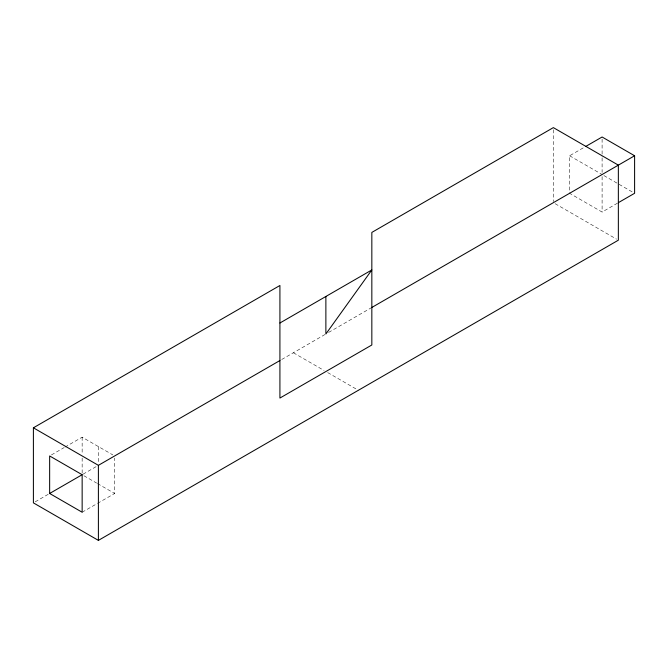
<?xml version="1.0" encoding="UTF-8"?>
<svg xmlns="http://www.w3.org/2000/svg" width="668" height="668" viewBox="0 0 668 668"><rect width="100%" height="100%" fill="white"/><g stroke="black" fill="none" stroke-linecap="round" stroke-linejoin="round"><path stroke-width="0.5" stroke-dasharray="3.34 2.5" d="M51.453 454.908L64.095 447.618M64.996 447.092L82.147 437.189L112.842 454.908M617.449 203.189L602.102 212.048L569.604 193.286L569.604 155.761L584.951 146.902M35.204 501.818L48.747 493.994M83.049 474.196L96.609 466.364M281.721 359.493L324.974 334.518M328.581 332.439L370.932 307.99M82.147 512.239L96.593 503.906M97.495 503.38L114.645 493.477L114.645 458.039M569.604 155.761L602.102 174.523M603.905 175.567L632.796 192.242M555.158 203.707L616.547 239.144M293.377 352.762L324.072 370.481M327.679 372.569L358.374 390.287M83.951 475.758L96.593 483.056M97.495 483.574L114.645 493.477M602.102 139.086L602.102 156.805M602.102 157.848L602.102 172.436M602.102 176.602L602.102 212.048M553.355 129.701L553.355 201.619M98.396 446.575L98.396 463.25M82.147 437.189L82.147 453.873M82.147 458.039L82.147 474.714"/><path stroke-width="1" d="M33.4 427.812L279.917 285.486L279.917 398.061L371.834 344.989L371.834 232.414L553.355 127.613L618.351 165.138L618.351 240.188L98.396 540.387L33.4 502.862L33.4 427.812L98.396 465.337L279.917 360.536M279.917 323.011L371.834 269.939L325.875 334L325.875 296.475M585.853 146.376L602.102 136.998L634.6 155.761L634.6 193.286L618.351 202.663M49.649 493.477L82.147 474.714L82.147 512.239L49.649 493.477L49.649 455.952L82.147 474.714M371.834 307.464L634.6 155.761M98.396 465.337L98.396 540.387"/></g></svg>
